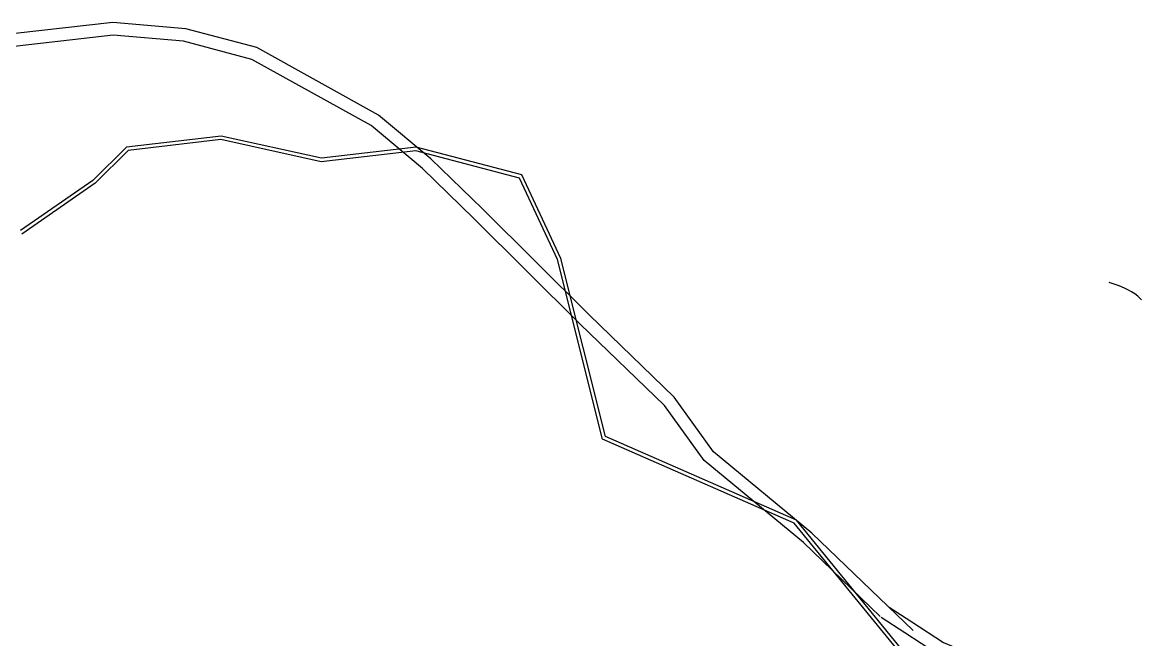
# Model space of a CAD drawing. Header units: millimetres. Extents: x 583 to 26013, y 350 to 21391.
# Drawn here: x 5472 to 6091, y 12179 to 12520 of the extents above; entities that cross this region are included whole.
import ezdxf

# ---------------------------------------------------------------- set-up
doc = ezdxf.new("R2010")
doc.units = ezdxf.units.MM
for name, color, linetype in [('145-', 130, 'Continuous'), ('ESTRADA ROMEIROS', 210, 'Continuous'), ('RIOS', 140, 'Continuous')]:
    doc.layers.add(name, color=color, linetype=linetype)

msp = doc.modelspace()

# ---------------------------------------------------------------- linework, layer by layer
at = {"layer": '145-', "color": 0, "linetype": 'Continuous'}
for p, q in [((6078.71551, 12374.80241), (6073.31551, 12376.70241)), ((6081.71551, 12373.50241), (6078.71551, 12374.80241)), ((6083.61551, 12372.50241), (6081.71551, 12373.50241)), ((6085.61551, 12371.50241), (6083.61551, 12372.50241)), ((6087.41551, 12370.30241), (6085.61551, 12371.50241)), ((6089.11551, 12369.00241), (6087.41551, 12370.30241)), ((6091.11551, 12367.10241), (6089.11551, 12369.00241))]:
    msp.add_line(p, q, dxfattribs=at)
at = {"layer": 'ESTRADA ROMEIROS', "color": 0}
for points in [[(5964.90006, 12184.23041), (5908.86103, 12238.03486), (5854.56947, 12283.05851), (5832.81467, 12313.27381), (5785.68867, 12358.69387), (5726.70856, 12417.28773), (5698.29507, 12444.94295), (5669.22823, 12469.19092), (5601.99626, 12506.56869), (5562.80041, 12516.92379), (5522.50809, 12520.47833), (5468.43051, 12514.27066), (5372.5233, 12492.69262), (5278.18239, 12469.33314), (5186.27775, 12449.99448), (5127.08489, 12436.6101), (5012.89784, 12410.36479), (4976.32861, 12401.91519), (4909.40746, 12388.75305), (4841.21587, 12394.0591), (4753.03889, 12412.10728), (4667.16327, 12436.01266)], [(5946.70228, 12191.99841), (5904.19663, 12232.80914), (5849.41185, 12278.2418), (5827.50263, 12308.6716), (5780.79282, 12353.69053), (5721.80052, 12412.2965), (5693.60497, 12439.73959), (5665.25052, 12463.39327), (5599.36092, 12500.02475), (5561.5901, 12510.00338), (5522.60061, 12513.44299), (5469.60127, 12507.35908), (5374.13297, 12485.87979), (5279.74479, 12462.50861), (5187.77044, 12443.15528), (5128.64082, 12429.78521), (5014.46979, 12403.54357), (4977.79239, 12395.06898), (4909.81894, 12381.69987), (4840.23875, 12387.11397), (4751.39645, 12405.29833), (4665.2251, 12429.28603)]]:
    msp.add_lwpolyline(points, dxfattribs=at)
at = {"layer": 'ESTRADA ROMEIROS', "color": 0, "linetype": 'Continuous'}
for points in [[(5951.55033, 12197.04781), (5964.11296, 12188.92322), (5981.60696, 12177.50803), (6006.92169, 12166.98502), (6006.92169, 12166.98502), (6062.11551, 12143.90241)], [(5947.21366, 12191.59194), (5960.28766, 12183.06088), (5978.32308, 12171.2924), (6004.31555, 12160.48766), (6059.58993, 12138.96776), (6074.71551, 12133.00241)]]:
    msp.add_lwpolyline(points, dxfattribs=at)
at = {"layer": 'RIOS', "lineweight": 25, "flags": 128}
for points in [[(6097.15094, 12022.97393), (6072.51248, 12109.14162), (6029.39561, 12155.30303), (5958.56043, 12173.7676), (5900.29288, 12245.14037), (5794.79686, 12291.46883), (5770.1584, 12389.94637), (5748.5998, 12436.10779), (5690.08402, 12451.49479), (5637.7276, 12445.34007), (5582.29132, 12457.64971), (5529.9349, 12451.49479), (5511.45614, 12433.03022), (5471.41878, 12405.33358)], [(6095.45192, 12021.64098), (6070.722, 12108.12853), (6028.32991, 12153.514), (5957.42409, 12171.99697), (5899.048, 12243.5027), (5793.09471, 12290.03198), (5768.26489, 12389.27435), (5747.18442, 12434.41198), (5689.94153, 12449.46426), (5637.62471, 12443.3142), (5582.18844, 12455.62384), (5530.85766, 12449.58949), (5512.74226, 12431.48801), (5472.10676, 12403.3776)]]:
    msp.add_lwpolyline(points, dxfattribs=at)

doc.saveas('drawing.dxf')
